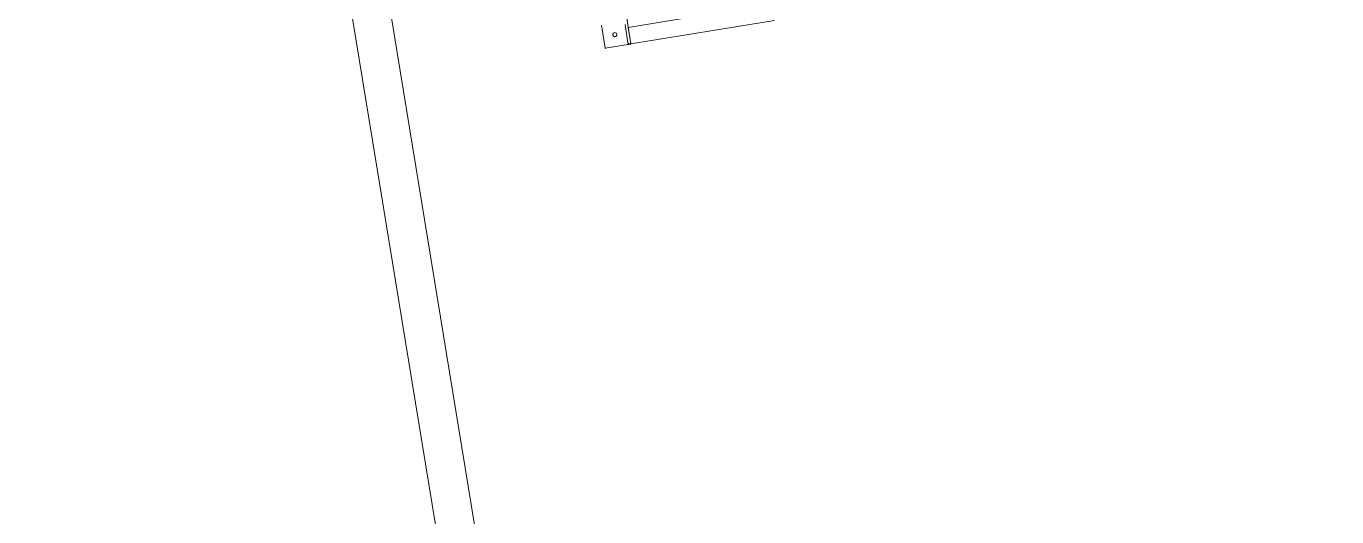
# Model space of a CAD drawing. Header units: metres. Extents: x 2 to 659295185, y -28 to 1124222152.
# Drawn here: x 655589.47 to 655594.56, y 1126536.88 to 1126538.78 of the extents above; entities that cross this region are included whole.
import ezdxf

# ---------------------------------------------------------------- set-up
doc = ezdxf.new("R2010")
doc.units = ezdxf.units.M
doc.header["$MEASUREMENT"] = 0
doc.linetypes.add('CCSM_C1_CUERPO CK$0$CONTINUA', pattern=[0])
doc.layers.add('CCSM_C1_CUERPO CK$0$A-EQUIPOS', color=9, linetype='CONTINUOUS')
doc.layers.add('CCSM_C1_CUERPO CK$0$A-PARED', color=2, linetype='CCSM_C1_CUERPO CK$0$CONTINUA')

msp = doc.modelspace()

# ---------------------------------------------------------------- linework, layer by layer
at = {"layer": 'CCSM_C1_CUERPO CK$0$A-EQUIPOS', "lineweight": 5}
for p, q in [((655592.3644, 1126538.8631), (655591.8074, 1126538.7718)), ((655591.8074, 1126538.7718), (655592.3644, 1126538.8631)), ((655591.8179, 1126538.7077), (655591.8016, 1126538.807)), ((655591.8179, 1126538.7077), (655591.8016, 1126538.807)), ((655591.8179, 1126538.7077), (655592.3749, 1126538.799)), ((655592.3749, 1126538.799), (655591.8179, 1126538.7077)), ((655591.7039, 1126538.7804), (655591.7185, 1126538.6914)), ((655591.7185, 1126538.6914), (655591.7039, 1126538.7804)), ((655591.7514, 1126538.7499), (655591.7476, 1126538.7472)), ((655591.7514, 1126538.7499), (655591.7476, 1126538.7472)), ((655591.7476, 1126538.7472), (655591.7483, 1126538.743)), ((655591.7476, 1126538.7472), (655591.7483, 1126538.743)), ((655591.748, 1126538.7451), (655591.7486, 1126538.741)), ((655591.7483, 1126538.743), (655591.749, 1126538.7389)), ((655591.7483, 1126538.743), (655591.749, 1126538.7389)), ((655591.749, 1126538.7389), (655591.7538, 1126538.7354)), ((655591.749, 1126538.7389), (655591.7538, 1126538.7354)), ((655591.7532, 1126538.7523), (655591.7514, 1126538.7499)), ((655591.7514, 1126538.7499), (655591.7532, 1126538.7523)), ((655591.7576, 1126538.7509), (655591.7532, 1126538.7523)), ((655591.7532, 1126538.7523), (655591.7576, 1126538.7509)), ((655591.7621, 1126538.7495), (655591.7576, 1126538.7509)), ((655591.7576, 1126538.7509), (655591.7621, 1126538.7495)), ((655591.7635, 1126538.7413), (655591.76, 1126538.7364)), ((655591.76, 1126538.7364), (655591.7635, 1126538.7413)), ((655591.7621, 1126538.7495), (655591.7628, 1126538.7454)), ((655591.7628, 1126538.7454), (655591.7621, 1126538.7495)), ((655591.7628, 1126538.7454), (655591.7635, 1126538.7413)), ((655591.7635, 1126538.7413), (655591.7628, 1126538.7454)), ((655591.8065, 1126538.7122), (655591.795, 1126538.7826)), ((655591.795, 1126538.7826), (655591.8065, 1126538.7122)), ((655591.807, 1126538.7739), (655591.8077, 1126538.7698)), ((655591.8179, 1126538.7077), (655591.8074, 1126538.7718)), ((655591.8074, 1126538.7718), (655591.8179, 1126538.7077)), ((655591.7188, 1126538.6893), (655591.7182, 1126538.6934)), ((655591.7185, 1126538.6914), (655591.8075, 1126538.706)), ((655591.8075, 1126538.706), (655591.7185, 1126538.6914)), ((655591.7185, 1126538.6914), (655591.7188, 1126538.6893)), ((655591.7559, 1126538.7358), (655591.7538, 1126538.7354)), ((655591.7559, 1126538.7358), (655591.7538, 1126538.7354)), ((655591.76, 1126538.7364), (655591.7559, 1126538.7358)), ((655591.76, 1126538.7364), (655591.7559, 1126538.7358)), ((655591.8062, 1126538.7142), (655591.8068, 1126538.7101)), ((655591.8068, 1126538.7101), (655591.8065, 1126538.7122)), ((655591.8068, 1126538.7101), (655591.8065, 1126538.7122)), ((655591.8093, 1126538.7084), (655591.8068, 1126538.7101)), ((655591.8068, 1126538.7101), (655591.8093, 1126538.7084)), ((655591.8093, 1126538.7084), (655591.8068, 1126538.7101)), ((655591.8068, 1126538.7101), (655591.8093, 1126538.7084)), ((655591.8068, 1126538.7101), (655591.8093, 1126538.7084)), ((655591.8093, 1126538.7084), (655591.8068, 1126538.7101)), ((655591.8075, 1126538.706), (655591.8068, 1126538.7101)), ((655591.8068, 1126538.7101), (655591.8075, 1126538.706)), ((655591.8079, 1126538.7039), (655591.8072, 1126538.708)), ((655591.8075, 1126538.706), (655591.8079, 1126538.7039)), ((655591.8137, 1126538.707), (655591.8093, 1126538.7084)), ((655591.8093, 1126538.7084), (655591.8137, 1126538.707)), ((655591.8137, 1126538.707), (655591.8093, 1126538.7084)), ((655591.8093, 1126538.7084), (655591.8137, 1126538.707)), ((655591.8093, 1126538.7084), (655591.8137, 1126538.707)), ((655591.8137, 1126538.707), (655591.8093, 1126538.7084)), ((655591.8141, 1126538.7049), (655591.8134, 1126538.709)), ((655591.8179, 1126538.7077), (655591.8137, 1126538.707)), ((655591.8137, 1126538.707), (655591.8179, 1126538.7077)), ((655591.8137, 1126538.707), (655591.8141, 1126538.7049)), ((655591.8182, 1126538.7056), (655591.8175, 1126538.7097)), ((655591.8175, 1126538.7097), (655591.8182, 1126538.7056)), ((655591.8179, 1126538.7077), (655591.8182, 1126538.7056)), ((655591.8182, 1126538.7056), (655591.8179, 1126538.7077))]:
    msp.add_line(p, q, dxfattribs=at)
at = {"layer": 'CCSM_C1_CUERPO CK$0$A-PARED', "lineweight": 5}
msp.add_line((655589.4717, 1126546.5322), (655594.5426, 1126515.595), dxfattribs=at)
msp.add_lwpolyline([(655594.6906, 1126515.6193), (655589.644, 1126546.4084), (655590.468, 1126546.5435), (655590.468, 1126546.5435), (655609.558, 1126549.6725)], dxfattribs=at)

doc.saveas('drawing.dxf')
